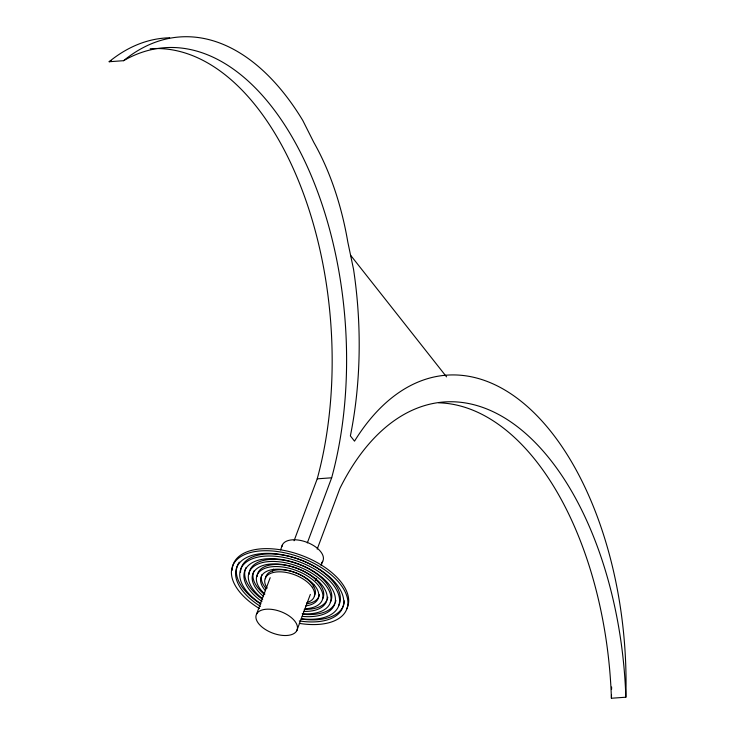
<?xml version="1.0" encoding="UTF-8"?>
<svg xmlns="http://www.w3.org/2000/svg" width="735" height="735" viewBox="0 0 735 735"><rect width="100%" height="100%" fill="white"/><g stroke="black" fill="none" stroke-linecap="round" stroke-linejoin="round"><path stroke-width="1.1" d="M256.616 613.982L270.186 577.682M272.575 571.279L273.374 569.147M280.559 549.927L282.552 544.589M294.073 540.749L317.226 478.834A287.642 160.386 85.9 0 0 300.927 186.874A287.642 160.386 85.9 0 0 150.16 48.758M307.313 542.917L331.66 477.796A287.642 160.386 85.9 0 0 301.69 154.828A287.642 160.386 85.9 0 0 123.59 60.693L109.157 61.731A287.642 160.386 85.9 0 1 111.206 60.582M317.189 549.146L339.947 488.297A287.642 160.386 85.9 0 1 514.509 424.536A287.642 160.386 85.9 0 1 625.843 697.212L611.41 698.25A287.642 160.386 85.9 0 0 438.666 402.808M296.775 630.713A21.793 11.484 20.5 0 0 271.362 609.333A21.793 11.484 20.5 0 0 261.945 626.992A21.793 11.484 20.5 0 0 296.775 630.713L310.345 594.413M313.138 586.943L313.937 584.803M315.535 580.531L316.335 578.399M321.121 565.592L322.72 561.32M317.226 478.834L331.66 477.796M350.549 255.192L446.558 376.871M611.612 687.005A283.554 158.099 85.9 0 1 611.593 689.265M611.492 694.887A283.554 158.099 85.9 0 1 611.41 698.25M109.157 61.731A283.554 158.099 85.9 0 1 169.675 37.788M281.918 546.491A21.793 11.484 20.5 0 1 308.075 542.761A21.793 11.484 20.5 0 1 321.471 562.964M259.409 608.571A61.014 32.156 20.5 0 1 250.451 552.545A61.014 32.156 20.5 0 1 342.06 586.558A61.014 32.156 20.5 0 1 299.292 623.372M260.502 606.403A56.659 29.859 20.5 0 1 253.704 554.934A56.659 29.859 20.5 0 1 338.302 586.603A56.659 29.859 20.5 0 1 299.292 620.928M260.934 603.793A52.304 27.562 20.5 0 1 256.561 557.433A52.304 27.562 20.5 0 1 333.672 585.455A52.304 27.562 20.5 0 1 302.462 618.879M261.917 601.478A47.94 25.266 20.5 0 1 259.997 559.785A47.94 25.266 20.5 0 1 330.024 585.666A47.94 25.266 20.5 0 1 302.177 616.362M262.432 598.566A43.328 22.831 20.5 0 1 263.957 562.229A43.328 22.831 20.5 0 1 326.175 585.896A43.328 22.831 20.5 0 1 302.214 613.697M263.553 596.425A39.286 20.699 20.5 0 1 266.713 564.535A39.286 20.699 20.5 0 1 322.27 585.409A39.286 20.699 20.5 0 1 303.399 611.401M264.885 594.073A34.885 18.384 20.5 0 1 269.322 567.117A34.885 18.384 20.5 0 1 317.483 584.297A34.885 18.384 20.5 0 1 305.843 608.69M265.39 590.637A30.512 16.078 20.5 0 1 273.576 569.432A30.512 16.078 20.5 0 1 313.946 584.656A30.512 16.078 20.5 0 1 305.751 605.87M267.182 588.083A26.148 13.781 20.5 0 1 276.525 571.959A26.148 13.781 20.5 0 1 309.407 583.939A26.148 13.781 20.5 0 1 306.927 602.562M232.196 570.342A61.014 32.156 20.5 0 1 298.199 554.199A61.014 32.156 20.5 0 1 346.672 608.984M344.494 600.862A56.659 29.859 20.5 0 1 301.148 619.008M260.291 603.692A56.659 29.859 20.5 0 1 239.261 562.146M240.51 572.51A52.304 27.562 20.5 0 1 297.087 558.683A52.304 27.562 20.5 0 1 338.642 605.64M334.829 603.573A47.94 25.266 20.5 0 1 302.958 614.276M262.698 599.402A47.94 25.266 20.5 0 1 246.06 567.567M335.904 600.449A47.94 25.266 20.5 0 1 335.27 602.571M249.082 574.54A43.328 22.831 20.5 0 1 296.315 563.423A43.328 22.831 20.5 0 1 330.272 602.378M326.809 600.32A39.286 20.699 20.5 0 1 304.18 609.315M264.334 594.339A39.286 20.699 20.5 0 1 254.08 570.819M327.792 597.215A39.286 20.699 20.5 0 1 327.24 599.328M257.14 576.598A34.885 18.384 20.5 0 1 295.332 567.788A34.885 18.384 20.5 0 1 322.472 599.181M319.449 594.633A30.512 16.078 20.5 0 1 306.532 603.784M266.162 588.56A30.512 16.078 20.5 0 1 262.037 574.476M265.482 578.767A26.148 13.781 20.5 0 1 294.239 572.289A26.148 13.781 20.5 0 1 314.415 595.837M625.843 697.212A283.554 158.099 85.9 0 0 531.552 410.369A283.554 158.099 85.9 0 0 354.518 441.156L350.375 435.901A283.554 158.099 85.9 0 0 353.544 269.304L347.811 242.054A212.782 118.647 85.9 0 0 313.863 142.489L302.783 120.457A283.554 158.099 85.9 0 0 123.59 60.693"/></g></svg>
